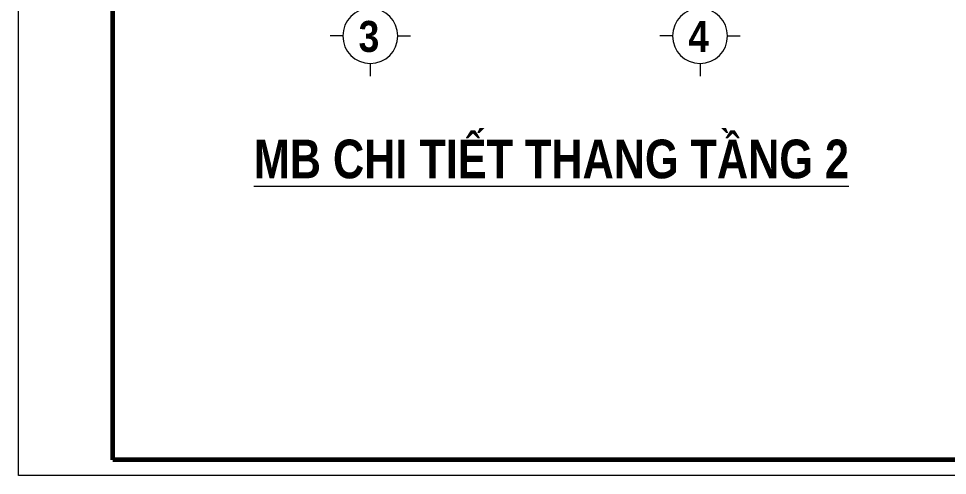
# Model space of a CAD drawing. Header units: millimetres. Extents: x 2565303 to 2664360, y -865723 to -262051.
# Drawn here: x 2628816 to 2635916, y -677321 to -673830 of the extents above; entities that cross this region are included whole.
import ezdxf
from ezdxf.enums import TextEntityAlignment as Align

# ---------------------------------------------------------------- set-up
doc = ezdxf.new("R2010")
doc.units = ezdxf.units.MM
doc.header["$LTSCALE"] = 10
doc.header["$MEASUREMENT"] = 0
doc.layers.get('0').update_dxf_attribs({"linetype": 'CONTINUOUS'})
doc.layers.get('DEFPOINTS').update_dxf_attribs({"color": 10, "linetype": 'CONTINUOUS'})
for name, color, linetype, lineweight in [('-thay1', 7, 'CONTINUOUS', 18), ('LC ISO', 153, 'CONTINUOUS', 13), ('LC Net manh', 250, 'CONTINUOUS', 5), ('LC Text1', 20, 'CONTINUOUS', 13), ('LC Text2', 7, 'CONTINUOUS', 13)]:
    doc.layers.add(name, color=color, linetype=linetype, lineweight=lineweight)
doc.layers.add('Khungten_LCDI', color=7, linetype='CONTINUOUS')
doc.styles.add('Khungten', font='', dxfattribs={"width": 0.9, "height": 5000})
doc.styles.add('LC 1', font='')
doc.styles.add('LC3', font='', dxfattribs={"width": 0.8})
doc.styles.add('Title', font='', dxfattribs={"width": 0.8})
doc.styles.get('Khungten').set_extended_font_data('.VnAvantH')
doc.styles.get('LC 1').set_extended_font_data('.VnAvantH', bold=True)
doc.styles.get('LC3').set_extended_font_data('.VnArialH', bold=True)
doc.styles.get('Title').set_extended_font_data('.VnBlackH')

# ---------------------------------------------------------------- blocks, each defined once
blk = doc.blocks.new('TTRUC')
at = {"layer": 'LC ISO'}
for p, q in [((0, 6.95), (0, 10.13)), ((-6.95, 0), (-10.13, 0)), ((6.95, 0), (10.13, 0)), ((0, -6.95), (0, -10.13))]:
    blk.add_line(p, q, dxfattribs=at)
at = {"layer": 'LC Net manh'}
blk.add_circle((0, 0), 6.95, dxfattribs=at)
blk = doc.blocks.new('lcdi fix')
at = {"layer": 'DEFPOINTS', "lineweight": 0}
blk.add_lwpolyline([(-1200, -14850), (-1200, 14850), (40800, 14850), (40800, -14850)], close=True, dxfattribs=at)
at = {"layer": 'Khungten_LCDI', "color": 5, "lineweight": 60}
blk.add_lwpolyline([(0, -14650), (0, 14650), (40600, 14650), (40600, -14650)], close=True, dxfattribs=at)
at = {"color": 7, "style": 'Khungten', "width": 0.8}
for tag, p in [('REVISION', (39499, -10746)), ('NGAYHT', (39546, -11609))]:
    blk.add_attdef(tag, text='', height=200, dxfattribs=at).set_placement(p, align=Align.CENTER)
at = {"layer": 'LC Text1', "style": 'Title', "width": 1.485915}
for tag, p, p2 in [('TENBANVE1', (36913, -8886), (40339, -8886)), ('TENBANVE2', (36913, -9562), (40339, -9562))]:
    blk.add_attdef(tag, text='', height=250, dxfattribs=at).set_placement(p, p2, align=Align.FIT)
at = {"layer": 'LC Text1', "style": 'Title', "width": 0.7}
blk.add_attdef('SOBANVE', text='', height=250, dxfattribs=at).set_placement((39562, -13896), align=Align.CENTER)
blk = doc.blocks.new('TIEUDE1')
at = {"layer": 'LC Text2', "color": 7, "style": 'LC 1'}
blk.add_attdef('TIªU§Ò', text='', height=5, dxfattribs=at).set_placement((0, 0), align=Align.BOTTOM_CENTER)
blk.add_attdef('TL', text='', height=3, dxfattribs=at).set_placement((0, -2), align=Align.TOP_CENTER)

msp = doc.modelspace()

# ---------------------------------------------------------------- block references
at = {"layer": '-thay1', "xscale": 0.6000000155627276, "yscale": 0.6000000155627276, "zscale": 0.6000000155627276}
msp.add_blockref('lcdi fix', (2629536.4, -668410.5), dxfattribs=at)
at = {"layer": 'LC ISO', "xscale": -30.23532588053513, "yscale": 30.23532588053513, "zscale": 30.23532588053494}
for p in [(2631504.6, -673962.6), (2634024.6, -673962.6)]:
    msp.add_blockref('TTRUC', p, dxfattribs=at)
at = {"layer": 'LC Text2'}
ref = msp.add_blockref('TIEUDE1', (2632888.7, -675138.7), dxfattribs=dict(at, xscale=60, yscale=60, zscale=60))
ref.add_attrib('TIªU§Ò', '%%Umb chi tiÕt thang tÇng 2', dxfattribs={"color": 7, "height": 295.465, "style": 'LC3', "width": 0.8}).set_placement((2632888.7, -675138.7), align=Align.BOTTOM_CENTER)

# ---------------------------------------------------------------- texts
at = {"layer": 'LC Text1', "ltscale": 0.2, "style": 'LC 1', "width": 0.9}
for s, p in [('3', (2631494.3, -674155.2)), ('4', (2634014.3, -674155.2))]:
    msp.add_text(s, height=236.7, dxfattribs=at).set_placement(p, align=Align.BOTTOM_CENTER)

doc.saveas('drawing.dxf')
